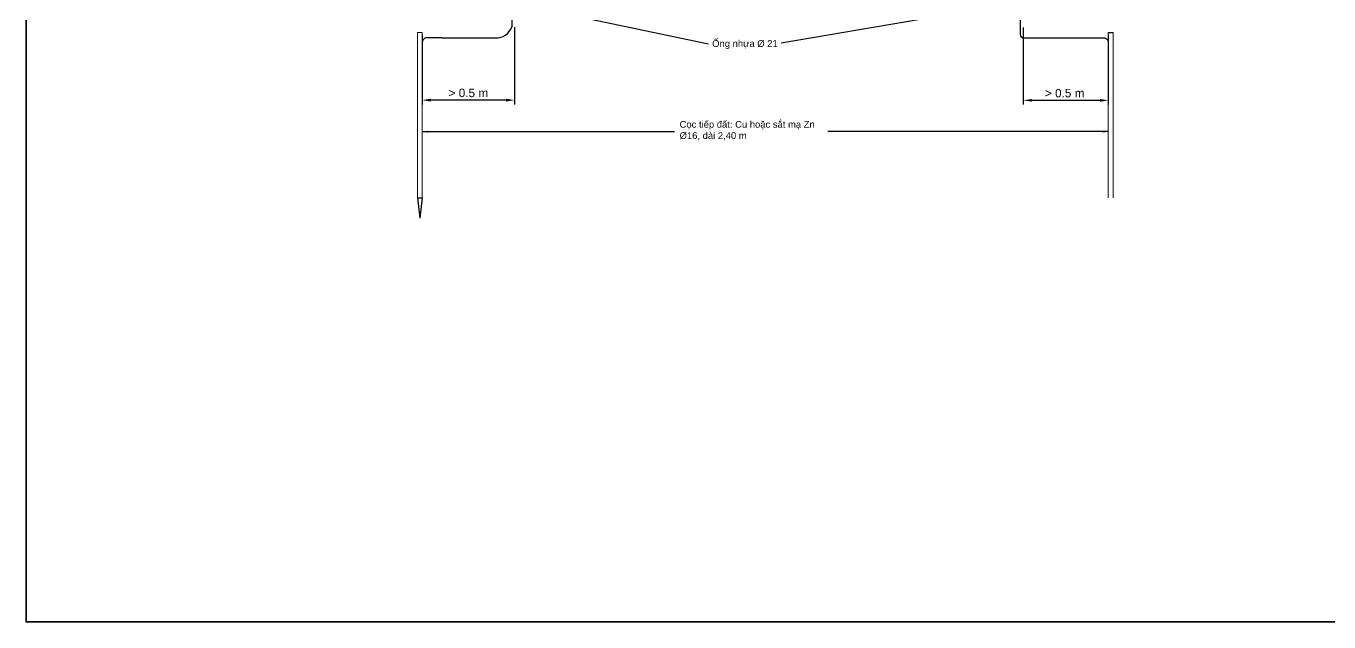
# Model space of a CAD drawing. Header units: millimetres. Extents: x 330554 to 656471, y 11007 to 130943.
# Drawn here: x 431475 to 440439, y 91250 to 95352 of the extents above; entities that cross this region are included whole.
import ezdxf

# ---------------------------------------------------------------- set-up
doc = ezdxf.new("R2010")
doc.units = ezdxf.units.MM
doc.header["$LTSCALE"] = 6
for name, color, linetype, lineweight in [('DUONG CHUAN', 6, 'Continuous', 20), ('Duong day', 5, 'Continuous', 30), ('netlonkhungten', 32, 'Continuous', 35)]:
    doc.layers.add(name, color=color, linetype=linetype, lineweight=lineweight)
doc.layers.add('KHUNGTEN', color=30, linetype='Continuous')
doc.styles.add('Standard1', font='')
doc.styles.add('Standard_1', font='VHELVEN.TTF')
doc.styles.get('Standard1').set_extended_font_data('.VnArial')
doc.dimstyles.new('Da22', dxfattribs={"dimscale": 20, "dimtxt": 3.5, "dimasz": 2.5, "dimexe": 1.25, "dimexo": 0.625, "dimtad": 1, "dimtxsty": 'Standard1', "dimcen": 2.5, "dimclrd": 140, "dimclre": 140, "dimadec": 0, "dimazin": 0, "dimtfac": 1, "dimtmove": 0, "dimatfit": 3, "dimfxl": 1, "dimarcsym": 0})

# ---------------------------------------------------------------- blocks, each defined once
blk = doc.blocks.new('GR')
at = {"color": 7, "linetype": 'ByBlock'}
for p, q in [((441903.20218, 100428.06987), (441903.20218, 94954.12039)), ((437418.05396, 95781.4689), (437418.05396, 95021.65637)), ((436800.46285, 94924.3683), (437276.07577, 94924.3683)), ((441932.95427, 94924.3683), (442509.66568, 94924.3683))]:
    blk.add_line(p, q, dxfattribs=at)
at = {"color": 140}
for p, q in [((436629.3428, 94950.52689), (436629.3428, 94337.17455)), ((437442.648, 95018.40222), (437442.648, 94337.17455)), ((441930.29145, 95016.19064), (441930.29145, 94335.5354)), ((442680.78574, 94951.34684), (442680.78574, 94335.5354)), ((437368.2678, 94374.36465), (436703.723, 94374.36465)), ((441985.4152, 94372.7255), (442606.40553, 94372.7255))]:
    blk.add_line(p, q, dxfattribs=at)
at = {"color": 7}
for points in [[(436800.46285, 94924.3683), (436669.71921, 94924.3683, 0.4267788645), (436629.3428, 94878.79471, -0.7337310018)], [(442509.66568, 94924.3683), (442640.40932, 94924.3683, -0.4267788645), (442680.78574, 94878.79471, 0.7337310018)]]:
    blk.add_lwpolyline(points, format="xyb", dxfattribs=at)
at = {"color": 7, "linetype": 'ByBlock'}
for centre, radius, start, end in [((437285.00809, 95063.57544), 139.49341, 266.328609708, 342.511803322), ((441932.95427, 94954.12039), 29.75208, 180, 270)]:
    blk.add_arc(centre, radius, start, end, dxfattribs=at)
at = {"color": 140}
for points in [[(436703.723, 94386.76135), (436703.723, 94361.96795), (436629.3428, 94374.36465)], [(437368.2678, 94386.76135), (437368.2678, 94361.96795), (437442.648, 94374.36465)], [(442004.67166, 94385.1222), (442004.67166, 94360.3288), (441930.29145, 94372.7255)], [(442606.40553, 94385.1222), (442606.40553, 94360.3288), (442680.78574, 94372.7255)]]:
    blk.add_solid(points, dxfattribs=at)
at = {"layer": 'DUONG CHUAN', "color": 7}
for p, q in [((436629.3428, 94969.94189), (436588.10641, 94969.94189)), ((436588.10641, 94969.94189), (436588.10641, 94879.61467)), ((436588.10641, 94878.79471), (436588.10641, 94969.12194)), ((436629.3428, 94969.94189), (436629.3428, 94879.61467)), ((436629.3428, 94878.79471), (436629.3428, 94969.12194)), ((442722.02213, 94969.94189), (442680.78574, 94969.94189)), ((442680.78574, 94969.94189), (442680.78574, 94879.61467)), ((442680.78574, 94878.79471), (442680.78574, 94969.12194)), ((442722.02213, 94969.94189), (442722.02213, 94879.61467)), ((442722.02213, 94878.79471), (442722.02213, 94969.12194)), ((436588.10641, 94879.61467), (436588.10641, 93512.68441)), ((436629.3428, 94879.61467), (436629.3428, 93512.68441)), ((442680.78574, 94879.61467), (442680.78574, 93512.68441)), ((442722.02213, 94879.61467), (442722.02213, 93512.68441))]:
    blk.add_line(p, q, dxfattribs=at)
at = {"layer": 'DUONG CHUAN'}
for q in [(442680.78574, 94969.12194), (442722.02213, 94969.12194)]:
    blk.add_line((442701.40393, 94969.12194), q, dxfattribs=at)
at = {"layer": 'Duong day', "color": 7, "lineweight": -2}
for p, q in [((436588.10641, 93512.68441), (436608.7246, 93333.56809)), ((436588.10641, 93512.68441), (436629.3428, 93512.68441)), ((436629.3428, 93512.68441), (436608.7246, 93333.56809))]:
    blk.add_line(p, q, dxfattribs=at)
at = {"char_height": 59.5041645, "style": 'Standard_1'}
for s, insert, width, attachment_point in [('{\\fArial|b0|i0|c0|p34;Ống nhựa %%C 21 }', (439475.54004, 94903.69477), 1124.5777481, 2), ('{\\fArial|b0|i0|c0|p34;Cọc tiếp đất: Cu hoặc sắt mạ Zn  %%C16, dài 2,40 m}', (438899.20749, 94190.39012), 1229.0607303, 1)]:
    blk.add_mtext(s, dxfattribs=dict(at, insert=insert, width=width, attachment_point=attachment_point))
at = {"color": 7, "char_height": 74.380206, "attachment_point": 5, "style": 'Standard1'}
for insert in [(437035.9954, 94437.65886), (442295.91037, 94436.01971)]:
    blk.add_mtext('> 0.5 m', dxfattribs=dict(at, insert=insert))
at = {"color": 140}
for points in [[(437442.648, 95229.27938), (439155.21045, 94871.18748)], [(441868.28011, 95229.27938), (439795.9552, 94875.75859)], [(436629.3428, 94096.2533), (438854.25789, 94098.62799)], [(442680.78574, 94096.2533), (440206.83085, 94098.62799)]]:
    blk.add_leader(points, dimstyle='Da22', override={"dimgap": 0.625, "dimtad": 0, "dimtmove": 1}, dxfattribs=at)

msp = doc.modelspace()

# ---------------------------------------------------------------- linework, layer by layer
at = {"layer": 'netlonkhungten'}
msp.add_lwpolyline([(431474.617, 102448.6), (446934.015, 102448.6), (446934.015, 91249.963), (431474.617, 91249.963)], close=True, dxfattribs=at)

# ---------------------------------------------------------------- block references
at = {"layer": 'KHUNGTEN', "xscale": 0.7799999999988358, "yscale": 0.7799999999988358, "zscale": 0.78}
msp.add_blockref('GR', (93629.745, 21229.756), dxfattribs=at)

doc.saveas('drawing.dxf')
